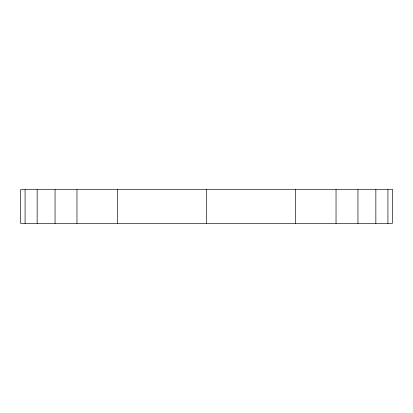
<?xml version="1.0" encoding="UTF-8"?>
<svg xmlns="http://www.w3.org/2000/svg" width="413" height="413" viewBox="0 0 413 413"><rect width="100%" height="100%" fill="white"/><g stroke="black" fill="none" stroke-linecap="round" stroke-linejoin="round"><path stroke-width="0.62" d="M387.926 189.598L387.926 223.402M375.851 189.598L375.851 223.402M357.952 189.598L357.952 223.402M336.032 189.598L336.032 223.402M295.553 189.598L295.553 223.402M206.5 189.598L206.5 223.402M117.447 189.598L117.447 223.402M76.968 189.598L76.968 223.402M55.048 189.598L55.048 223.402M37.149 189.598L37.149 223.402M25.074 189.598L25.074 223.402M392.35 189.598L20.65 189.598L20.65 223.402L392.35 223.402L392.35 189.598"/></g></svg>
